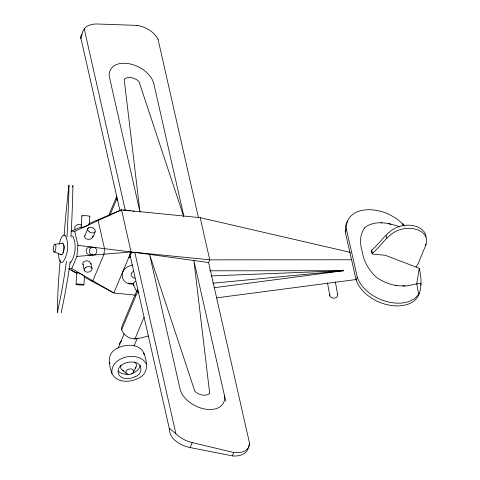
<?xml version="1.0" encoding="UTF-8"?>
<svg xmlns="http://www.w3.org/2000/svg" width="480" height="480" viewBox="0 0 480 480"><rect width="100%" height="100%" fill="white"/><g stroke="black" fill="none" stroke-linecap="round" stroke-linejoin="round"><path stroke-width="0.72" d="M371.388 250.842L372.096 253.968L385.212 255.276L419.286 268.284C422.04 281.07 423.414 299.352 407.814 304.266A33.432 21.672 21.9 0 1 377.034 301.2C368.01 296.724 359.598 289.812 356.16 280.05L345.27 231.966L345.414 226.212L347.58 221.112M418.992 293.07L418.686 294.516L414.636 298.644L408.966 301.53A33.432 21.672 21.9 0 1 378.18 298.464C369.156 293.988 360.744 287.076 357.306 277.314L346.416 229.236C345.156 221.106 350.928 213.81 358.452 211.362A33.432 21.672 21.9 0 1 389.238 214.428L396.51 218.61L402.66 223.752L404.514 226.062M248.796 445.818L249.654 443.772L208.614 262.554L134.826 252.348A4.056 2.82 -12.8 0 0 131.838 252.888L129.93 254.712L169.38 428.904C169.308 433.17 171.408 437.442 174.69 440.166A23.1 14.976 21.9 0 0 190.152 447.564L232.32 455.874L233.754 452.46A20.37 12.882 25.2 0 0 249.612 443.754M76.02 284.28L76.764 272.37M81.15 227.754L81.894 215.838M83.928 284.844L84.438 276.654M89.292 224.592L89.802 216.402M68.922 268.5L71.778 268.62L76.902 256.416L77.922 245.328L74.748 231.312L71.184 231.162L81.39 226.836M64.104 249.858L64.254 246.876L63.654 245.016M419.286 268.284L416.76 283.698L418.686 294.516M420.69 285.108L421.002 283.662C414.768 283.206 409.038 286.602 402.732 285.948M59.19 244.404L60.75 238.956L61.866 236.814L63.06 235.488L64.242 235.068L65.346 235.584C69.312 243.642 68.094 254.826 62.898 262.092L61.71 262.512L60.612 261.996L59.67 260.58L58.962 258.36L58.44 253.494M140.238 365.022C139.884 368.544 137.022 371.106 134.028 372.624A12.12 8.424 -12.8 0 1 131.76 373.518M120.054 211.104L80.934 38.37L82.884 31.068L84.87 28.062A23.112 14.616 25.2 0 1 97.404 23.994L137.034 25.398M63.888 250.8L62.952 252.594M84.906 235.596C83.778 237.744 86.442 239.448 88.368 239.334C92.646 239.76 93.99 235.068 95.052 231.864M92.754 237.33L92.994 235.842M84.768 235.926L87.924 228.402M108.462 216.018L116.502 196.878M109.92 215.298L116.814 198.894L116.7 196.746M88.872 223.662L121.524 209.796L131.076 251.976L113.856 292.992L84.51 277.224M137.442 289.344L122.232 325.578C120.228 329.472 123.204 333.672 126.324 335.928C132.858 341.508 141.186 337.698 148.416 335.94M121.68 329.64L137.754 291.36L137.676 289.926M118.074 348.246L124.104 333.888M134.826 339.192L143.994 317.364M133.986 346.092L137.43 337.884M208.608 262.566L209.76 259.818L131.076 251.976L77.922 245.328M190.146 447.552L192.216 442.632L233.754 452.46M345.27 231.966L346.416 229.236M356.16 280.05L357.306 277.314M371.148 251.424L371.694 250.116C380.616 242.892 386.43 231.51 397.464 227.148A21.876 15.198 -12.8 0 1 412.782 225.528L417.342 226.764L421.14 228.816L423.954 231.546A20.376 14.16 -12.8 0 1 425.988 236.916M371.694 250.116L372.402 253.242C381.324 246.018 387.138 234.636 398.172 230.274A21.876 15.198 -12.8 0 1 413.49 228.654L418.05 229.89L421.848 231.942L424.656 234.672A20.376 14.16 -12.8 0 1 425.796 245.16L418.158 263.61L416.052 267.072M81.246 227.352C83.166 227.706 88.056 225.66 89.124 224.034M133.56 372.054L136.068 366.81A7.608 5.286 -12.8 0 0 135.492 362.706L134.7 362.022M135.216 368.202L136.068 366.81M81.24 35.286L80.466 37.08L80.652 38.592L80.934 38.37M81.552 34.758L81.912 34.332M70.392 262.842C75.582 255.57 76.806 244.386 72.84 236.334L71.736 235.818M120.78 341.886L120.132 342.51A3.792 2.634 -12.8 0 0 119.634 344.622M133.5 271.068L131.916 272.58A6.192 4.302 -12.8 0 0 131.418 276.012L133.452 277.932L134.934 278.082M121.866 340.662L120.846 341.436A2.61 1.812 -12.8 0 0 120.438 342.414M134.988 376.836C143.682 373.812 142.596 362.142 132.924 362.106A12.12 8.424 -12.8 0 0 124.008 363.708C115.314 366.738 116.4 378.402 126.066 378.444A12.12 8.424 -12.8 0 0 134.988 376.836M121.524 209.796L74.748 231.312M54.942 244.29L54.606 244.44A3.768 1.206 -83.7 0 0 53.682 246.306L53.31 249.288A4.122 1.32 -83.7 0 0 53.706 251.64L61.626 254.856L62.136 254.628A5.67 1.812 -83.7 0 0 63.528 251.82L64.014 245.922L63.078 243.234L54.942 244.29L55.536 244.782A4.122 1.32 -83.7 0 1 55.932 247.134L55.56 250.116A3.768 1.206 -83.7 0 1 54.636 251.982L53.976 252.012M62.088 243.288L62.598 243.06M169.38 428.904L169.92 428.706L176.97 434.73A23.112 14.616 25.2 0 0 192.216 442.638M84.246 276.486C84.558 275.394 76.224 271.326 77.13 272.976M92.316 254.598C84.66 257.412 83.844 244.968 91.908 247.32M214.128 287.736L343.716 270.702L209.646 270.792M216.594 297.87L356.262 279.516M212.784 283.224L343.716 270.702L211.098 275.934M76.902 256.416L131.076 251.976M404.898 285.852L399.954 285.894L394.8 285.246A30.156 19.548 21.9 0 1 375.444 276.456A55.176 35.772 21.9 0 1 363.3 256.512L361.002 246.39A55.176 35.772 21.9 0 1 364.458 227.994M380.928 222.762L381.888 222.798M351.474 259.758L209.748 259.854L200.19 217.668L350.52 252.408M91.032 280.728L92.82 280.806L103.992 254.196L104.502 248.652L98.142 220.572L96.36 220.482M396.078 285.45L395.088 285.294M121.536 209.826L200.214 217.668M128.784 257.448L130.266 257.592M128.214 283.11L133.5 283.638M135.384 295.14L113.856 292.992L71.778 268.62M133.332 284.046C120.462 285.138 117.894 269.586 129.984 265.83A14.646 10.176 -12.8 0 1 132.486 264.942M388.62 223.632L396.864 225.756L399.582 226.884M123.252 210.384A4.056 2.82 -12.8 0 1 125.28 210.204L130.44 210.918M132.648 211.224L134.124 211.422M390.93 224.178L385.734 223.122L380.646 222.75A30.156 19.548 21.9 0 0 364.47 228M61.626 254.856L60.732 254.112M81.486 225.06L80.7 224.694A4.056 2.814 -12.8 0 0 76.782 225.042L75.3 226.176A3.792 2.634 -12.8 0 0 75.156 228.912M121.014 365.31A7.608 5.286 -12.8 0 0 121.59 369.414L123.84 370.926M126.948 373.86L127.734 374.22A4.056 2.814 -12.8 0 0 131.652 373.878L133.134 372.744A3.792 2.634 -12.8 0 0 133.278 370.008L131.892 369.132A4.056 2.814 -12.8 0 0 127.98 369.48L126.492 370.608A3.792 2.634 -12.8 0 0 126.354 373.35L126.948 373.86L122.784 370.44M68.862 268.818L77.34 273.372M118.206 371.046L119.976 372.576L122.334 373.662L125.112 374.226A12.12 8.424 -12.8 0 0 128.124 374.238M403.836 225.618L402.66 223.752L403.29 225.66M143.82 352.932C139.374 343.656 126.486 343.92 118.362 347.742C106.542 352.872 108.42 363.216 111.996 373.566C116.442 382.842 129.324 382.572 137.448 378.756C149.268 373.626 147.396 363.282 143.82 352.932L144.078 354.81M146.364 364.17C139.026 349.752 109.692 356.796 111.996 373.566M109.446 362.328L110.094 363.45M133.836 285.42L133.584 283.308A4.092 2.844 -12.8 0 1 135.522 281.418M83.316 264.942L82.938 264.204A3.69 2.772 6.8 0 1 83.418 262.02L85.932 260.862A4.302 3.234 6.8 0 1 89.01 261.408L90.852 263.334A3.69 2.772 6.8 0 1 90.966 264.102M133.338 284.472L136.428 291.27M116.814 198.894L117.468 200.556M137.754 291.36L138.408 293.022M183.624 216.24L138.954 81.444A9.858 6.234 25.2 0 0 124.2 79.398L140.016 212.238L109.476 77.37C108.042 71.652 111.714 65.952 117.24 64.266A23.574 14.91 25.2 0 1 139.392 67.332C145.794 70.902 151.758 76.212 153.78 83.496L183.834 216.18M425.508 243.912L425.79 245.16M386.076 235.554L386.784 238.68M158.028 39.186L198.408 217.482M225.69 401.004L193.872 260.514L209.682 393.348M84.21 28.86L125.28 210.204M134.826 252.348L175.896 433.692M90.87 263.43L91.986 268.344M82.914 264.114L84.348 270.432M335.322 281.724L337.68 294.816M327.474 282.756L329.826 295.824M224.418 395.388C225.846 401.1 222.174 406.8 216.654 408.486A23.574 14.91 25.2 0 1 194.502 405.426C188.1 401.856 182.136 396.546 180.108 389.262L149.562 254.388L194.85 391.296A9.858 6.234 25.2 0 0 209.598 393.342M75.582 272.346A3.936 2.55 21.9 0 1 72.744 271.26A4.032 2.616 21.9 0 1 71.49 269.904M94.386 247.428A3.996 3.792 86.4 0 0 89.544 249.738A3.906 3.708 86.4 0 0 91.746 254.808A3.996 3.792 86.4 0 0 96.594 252.486A3.906 3.708 86.4 0 0 94.386 247.422M89.286 231.858A4.032 2.616 21.9 0 1 88.386 227.886M88.386 227.88A3.936 2.55 21.9 0 1 93.684 228.408A4.032 2.616 21.9 0 1 94.584 232.386A3.936 2.55 21.9 0 1 89.286 231.858M82.284 216.072A3.888 0.408 3.7 0 1 82.566 215.682L83.25 215.64A4.008 0.42 3.7 0 1 88.062 215.916L88.842 216.036A3.888 0.408 3.7 0 1 89.598 216.492M337.332 294.114A4.008 2.838 2.2 0 1 334.05 298.152A4.008 2.838 2.2 0 1 329.946 294.36M66.972 236.814A299.514 65.532 -85.5 0 0 68.964 185.136A291.732 63.828 -85.5 0 0 64.116 235.446M70.92 237.186A299.154 65.454 -85.5 0 0 72.912 185.508A291.672 63.816 -85.5 0 0 72.744 186.978M60.246 260.232A297.738 138.03 -81.6 0 0 57.348 312.492A292.212 135.498 -81.6 0 0 66.48 261.27M70.2 261.642A292.35 135.534 -81.6 0 1 61.098 312.864M248.46 446.49A20.364 13.2 21.9 0 1 232.326 455.91M130.218 256.752A3.786 2.628 -12.8 0 1 129.93 254.712M137.028 25.362A20.37 12.882 25.2 0 1 157.986 39.186M85.494 267.696L84.846 268.32A3.792 2.634 -12.8 0 0 84.702 271.062L86.088 271.932A4.056 2.814 -12.8 0 0 90 271.584L91.488 270.456A3.792 2.634 -12.8 0 0 91.626 267.72L90.246 266.844A4.056 2.814 -12.8 0 0 86.328 267.192L85.494 267.696M77.37 284.082L76.686 284.118A3.888 0.408 3.7 0 0 76.98 284.64L77.76 284.76A4.008 0.42 3.7 0 0 82.572 285.036L83.256 285A3.888 0.408 3.7 0 0 82.962 284.478L82.188 284.358A4.008 0.42 3.7 0 0 77.376 284.082"/></g></svg>
